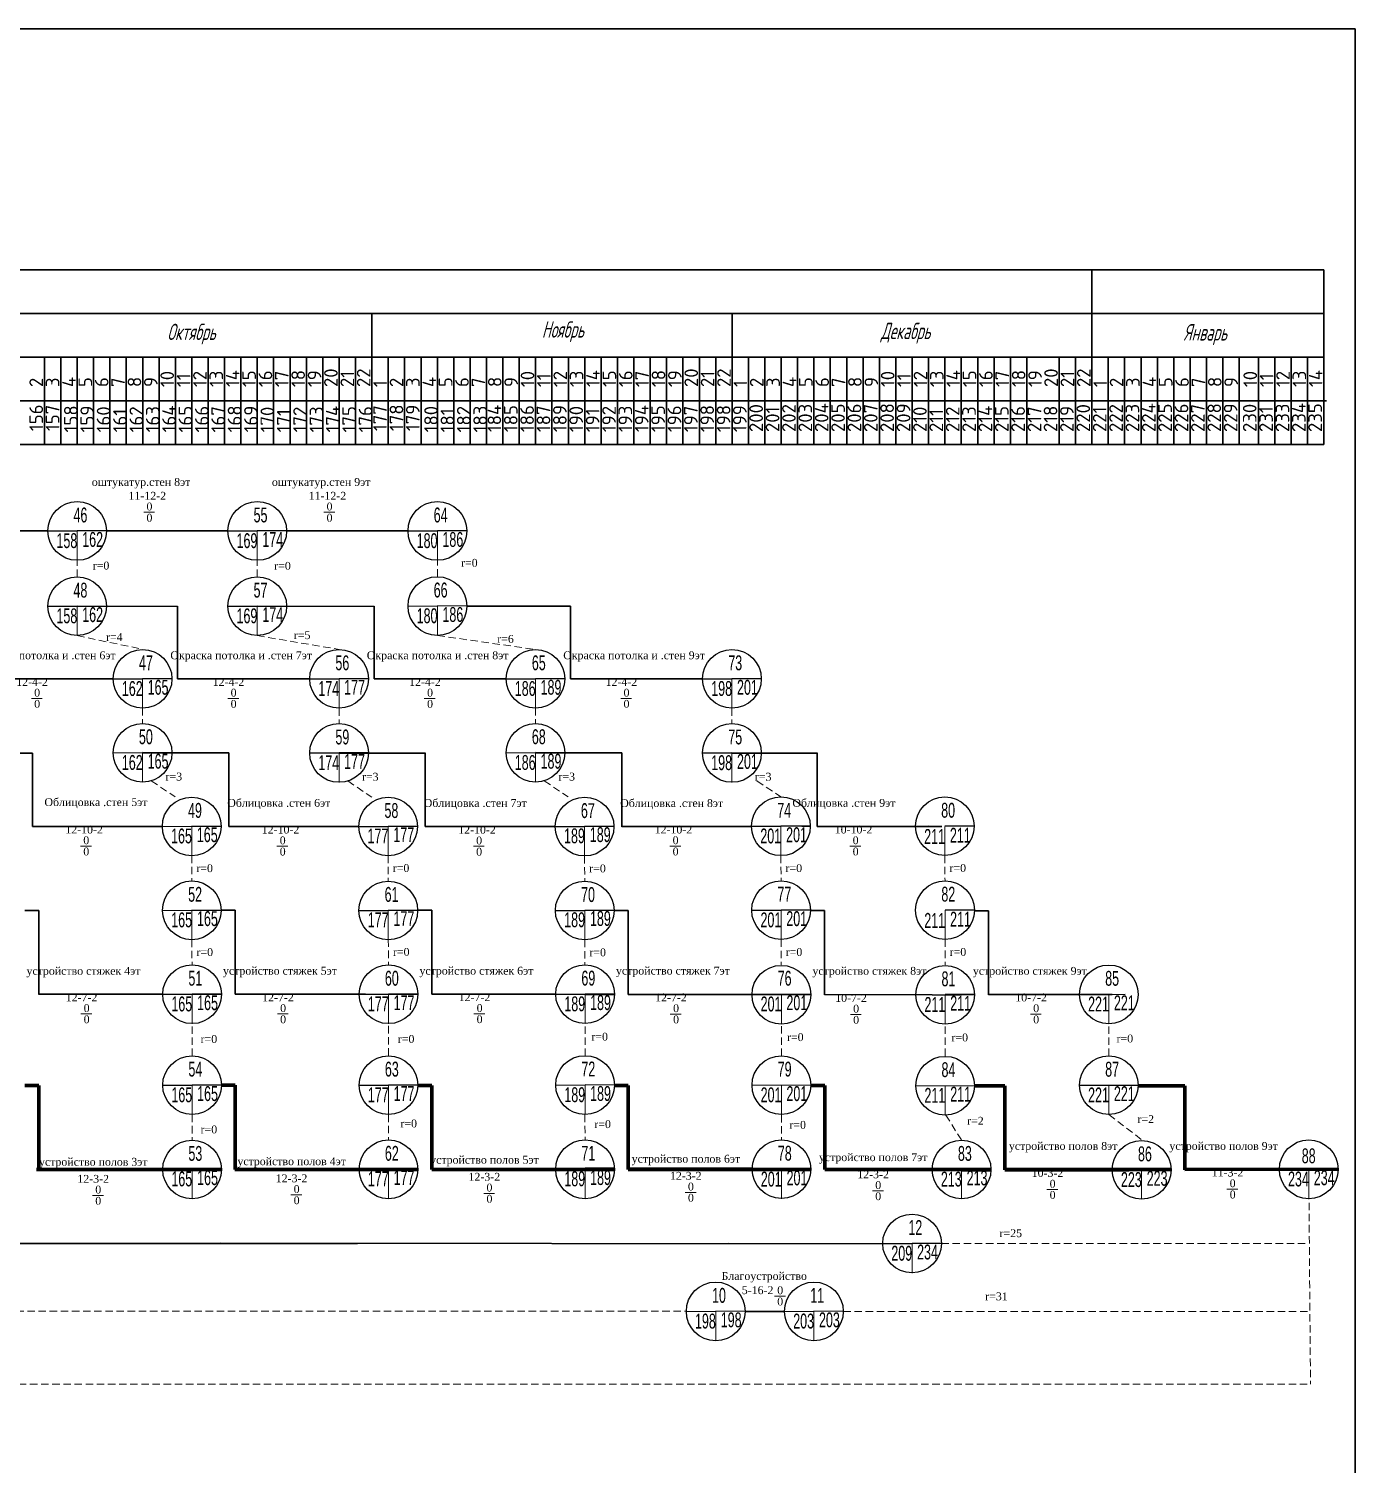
# Model space of a CAD drawing. Header units: millimetres. Extents: x 545956 to 559840, y 1708517 to 1711661.
# Drawn here: x 547135 to 547702, y 1709159 to 1709773 of the extents above; entities that cross this region are included whole.
import ezdxf

# ---------------------------------------------------------------- set-up
doc = ezdxf.new("R2010")
doc.units = ezdxf.units.MM
doc.header["$LTSCALE"] = 5
doc.linetypes.add('HIDDEN2', pattern=[4.7625, 3.175, -1.5875])
doc.layers.get('0').update_dxf_attribs({"lineweight": 30})
for name, color, linetype, lineweight in [('02 Тонкая линия', 3, 'Continuous', 25), ('ramochka', 18, 'Continuous', 50), ('text', 161, 'Continuous', 20), ('Тонкая', 250, 'Continuous', 5)]:
    doc.layers.add(name, color=color, linetype=linetype, lineweight=lineweight)
doc.styles.add('5-0.6', font='arial.ttf', dxfattribs={"height": 5})
doc.styles.add('GOST 2.304', font='CS_Gost2304.shx', dxfattribs={"width": 0.75, "oblique": 10})
doc.styles.get("Standard").update_dxf_attribs({"font": 'isocpeur.ttf'})
doc.styles.add('Римский -1.', font='times.ttf')

msp = doc.modelspace()

# ---------------------------------------------------------------- linework, layer by layer
at = {"ltscale": 0.1}
for p, q in [((545986.76, 1709772.91), (547702.07, 1709772.91)), ((547702.07, 1709772.91), (547702.07, 1708545.28))]:
    msp.add_line(p, q, dxfattribs=at)
at = {"color": 7, "linetype": 'ByBlock', "ltscale": 0.4}
msp.add_line((547281.63, 1709632.37), (547281.63, 1709651.03), dxfattribs=at)
at = {"color": 0, "lineweight": -2}
for p, q in [((547143.08, 1709558.06), (547155.63, 1709558.11)), ((547168.18, 1709558.06), (547155.63, 1709558.11)), ((547220.08, 1709558.06), (547232.63, 1709558.11)), ((547245.18, 1709558.06), (547232.63, 1709558.11)), ((547297.08, 1709558.06), (547309.63, 1709558.11)), ((547322.18, 1709558.06), (547309.63, 1709558.11)), ((547143.07, 1709525.89), (547155.63, 1709525.94)), ((547220.07, 1709525.89), (547232.63, 1709525.94)), ((547297.08, 1709525.94), (547309.63, 1709525.99)), ((547322.18, 1709525.94), (547309.63, 1709525.99)), ((547171.05, 1709494.82), (547183.61, 1709494.86)), ((547196.15, 1709494.82), (547183.61, 1709494.86)), ((547255.05, 1709494.82), (547267.6, 1709494.86)), ((547280.15, 1709494.82), (547267.6, 1709494.86)), ((547339.04, 1709494.82), (547351.59, 1709494.86)), ((547364.14, 1709494.82), (547351.59, 1709494.86)), ((547423.03, 1709494.82), (547435.58, 1709494.86)), ((547448.13, 1709494.82), (547435.58, 1709494.86)), ((547171.05, 1709463.18), (547183.61, 1709463.23)), ((547196.15, 1709463.18), (547183.61, 1709463.23)), ((547255.05, 1709463.09), (547267.6, 1709463.13)), ((547280.15, 1709463.09), (547267.6, 1709463.13)), ((547339.04, 1709463.18), (547351.59, 1709463.23)), ((547364.14, 1709463.18), (547351.59, 1709463.23)), ((547423.03, 1709463.09), (547435.58, 1709463.13)), ((547460.68, 1709463.04), (547435.58, 1709463.13)), ((547192.04, 1709431.68), (547204.59, 1709431.73)), ((547217.14, 1709431.68), (547204.59, 1709431.73)), ((547276.03, 1709431.63), (547288.58, 1709431.68)), ((547301.13, 1709431.63), (547288.58, 1709431.68)), ((547360.02, 1709431.58), (547372.58, 1709431.63)), ((547385.12, 1709431.58), (547372.58, 1709431.63)), ((547443.96, 1709431.72), (547456.51, 1709431.77)), ((547469.06, 1709431.72), (547456.51, 1709431.77)), ((547539.15, 1709431.75), (547526.61, 1709431.8)), ((547192.11, 1709395.78), (547204.66, 1709395.83)), ((547217.21, 1709395.78), (547204.66, 1709395.83)), ((547276.1, 1709395.73), (547288.65, 1709395.78)), ((547301.2, 1709395.73), (547288.65, 1709395.78)), ((547360.09, 1709395.69), (547372.64, 1709395.73)), ((547385.19, 1709395.69), (547372.64, 1709395.73)), ((547444.03, 1709395.83), (547456.58, 1709395.87)), ((547469.13, 1709395.83), (547456.58, 1709395.87)), ((547539.22, 1709395.85), (547526.68, 1709395.9)), ((547192.21, 1709359.88), (547204.76, 1709359.93)), ((547217.31, 1709359.88), (547204.76, 1709359.93)), ((547276.21, 1709359.88), (547288.77, 1709359.93)), ((547301.31, 1709359.88), (547288.77, 1709359.93)), ((547360.22, 1709359.93), (547372.78, 1709359.98)), ((547385.32, 1709359.93), (547372.78, 1709359.98)), ((547451.17, 1709359.88), (547463.72, 1709359.93)), ((547521.2, 1709359.65), (547533.76, 1709359.69)), ((547591.18, 1709359.84), (547603.73, 1709359.88)), ((547192.21, 1709321.01), (547204.76, 1709321.06)), ((547217.31, 1709321.01), (547204.76, 1709321.06)), ((547276.21, 1709321.01), (547288.77, 1709321.06)), ((547301.31, 1709321.01), (547288.77, 1709321.06)), ((547360.22, 1709321.06), (547372.78, 1709321.1)), ((547385.32, 1709321.06), (547372.78, 1709321.1)), ((547444.15, 1709320.98), (547469.26, 1709321.07)), ((547514.19, 1709320.74), (547539.29, 1709320.84)), ((547584.17, 1709320.93), (547609.27, 1709321.03)), ((547192.2, 1709284.95), (547204.76, 1709284.99)), ((547217.3, 1709284.95), (547204.76, 1709284.99)), ((547276.21, 1709284.99), (547288.76, 1709285.04)), ((547301.31, 1709284.99), (547288.76, 1709285.04)), ((547360.21, 1709284.99), (547372.77, 1709285.04)), ((547385.31, 1709284.99), (547372.77, 1709285.04)), ((547444.22, 1709285.04), (547456.78, 1709285.09)), ((547469.32, 1709285.04), (547456.78, 1709285.09)), ((547528.22, 1709284.95), (547540.78, 1709284.99)), ((547605.2, 1709284.76), (547617.76, 1709284.8)), ((547647.18, 1709284.95), (547659.73, 1709284.99)), ((547500.03, 1709253.24), (547512.58, 1709253.29)), ((547525.13, 1709253.24), (547512.58, 1709253.29)), ((547416.08, 1709224.23), (547428.64, 1709224.27)), ((547441.18, 1709224.23), (547428.64, 1709224.27)), ((547458.08, 1709224.23), (547470.64, 1709224.27)), ((547483.18, 1709224.23), (547470.64, 1709224.27))]:
    msp.add_line(p, q, dxfattribs=at)
at = {"color": 0, "lineweight": 30}
for p, q in [((547198.57, 1709525.78), (547155.63, 1709525.94)), ((547282.56, 1709525.75), (547232.63, 1709525.94)), ((547495.87, 1709431.64), (547519.55, 1709431.73))]:
    msp.add_line(p, q, dxfattribs=at)
at = {"color": 0, "lineweight": -2}
for centre in [(547155.63, 1709558.06), (547155.63, 1709558.06), (547155.63, 1709558.06), (547232.63, 1709558.06), (547232.63, 1709558.06), (547232.63, 1709558.06), (547309.63, 1709558.06), (547309.63, 1709558.06), (547309.63, 1709558.06), (547155.62, 1709525.89), (547155.62, 1709525.89), (547155.62, 1709525.89), (547232.62, 1709525.89), (547232.62, 1709525.89), (547232.62, 1709525.89), (547309.63, 1709525.94), (547309.63, 1709525.94), (547309.63, 1709525.94), (547183.6, 1709494.82), (547183.6, 1709494.82), (547183.6, 1709494.82), (547267.6, 1709494.82), (547267.6, 1709494.82), (547267.6, 1709494.82), (547351.59, 1709494.82), (547351.59, 1709494.82), (547351.59, 1709494.82), (547435.58, 1709494.82), (547435.58, 1709494.82), (547435.58, 1709494.82), (547183.6, 1709463.18), (547183.6, 1709463.18), (547183.6, 1709463.18), (547267.6, 1709463.09), (547267.6, 1709463.09), (547267.6, 1709463.09), (547351.59, 1709463.18), (547351.59, 1709463.18), (547351.59, 1709463.18), (547435.58, 1709463.09), (547435.58, 1709463.09), (547435.58, 1709463.09), (547204.59, 1709431.68), (547204.59, 1709431.68), (547204.59, 1709431.68), (547288.58, 1709431.63), (547288.58, 1709431.63), (547288.58, 1709431.63), (547372.57, 1709431.58), (547372.57, 1709431.58), (547372.57, 1709431.58), (547456.51, 1709431.72), (547456.51, 1709431.72), (547456.51, 1709431.72), (547526.6, 1709431.75), (547526.6, 1709431.75), (547526.6, 1709431.75), (547204.66, 1709395.78), (547204.66, 1709395.78), (547204.66, 1709395.78), (547288.65, 1709395.73), (547288.65, 1709395.73), (547288.65, 1709395.73), (547372.64, 1709395.69), (547372.64, 1709395.69), (547372.64, 1709395.69), (547456.58, 1709395.83), (547456.58, 1709395.83), (547456.58, 1709395.83), (547526.67, 1709395.85), (547526.67, 1709395.85), (547526.67, 1709395.85), (547204.76, 1709359.88), (547204.76, 1709359.88), (547204.76, 1709359.88), (547288.76, 1709359.88), (547288.76, 1709359.88), (547288.76, 1709359.88), (547372.77, 1709359.93), (547372.77, 1709359.93), (547372.77, 1709359.93), (547456.7, 1709359.69), (547526.74, 1709359.65), (547526.74, 1709359.65), (547526.74, 1709359.65), (547596.72, 1709359.84), (547596.72, 1709359.84), (547596.72, 1709359.84), (547204.76, 1709321.01), (547204.76, 1709321.01), (547204.76, 1709321.01), (547288.76, 1709321.01), (547288.76, 1709321.01), (547288.76, 1709321.01), (547372.77, 1709321.06), (547372.77, 1709321.06), (547372.77, 1709321.06), (547456.7, 1709321.01), (547456.7, 1709321.01), (547456.7, 1709321.01), (547526.74, 1709320.77), (547526.74, 1709320.77), (547526.74, 1709320.77), (547596.72, 1709320.96), (547596.72, 1709320.96), (547596.72, 1709320.96), (547204.75, 1709284.95), (547204.75, 1709284.95), (547204.75, 1709284.95), (547288.76, 1709284.99), (547288.76, 1709284.99), (547288.76, 1709284.99), (547372.76, 1709284.99), (547372.76, 1709284.99), (547372.76, 1709284.99), (547456.77, 1709285.04), (547456.77, 1709285.04), (547456.77, 1709285.04), (547533.76, 1709284.95), (547533.76, 1709284.95), (547533.76, 1709284.95), (547610.74, 1709284.76), (547610.74, 1709284.76), (547610.74, 1709284.76), (547682.18, 1709284.99), (547682.18, 1709284.99), (547682.18, 1709284.99), (547512.58, 1709253.24), (547512.58, 1709253.24), (547512.58, 1709253.24), (547428.63, 1709224.23), (547428.63, 1709224.23), (547428.63, 1709224.23), (547470.63, 1709224.23), (547470.63, 1709224.23), (547470.63, 1709224.23)]:
    msp.add_circle(centre, 12.55, dxfattribs=at)
at = {"layer": 'ramochka', "color": 7, "lineweight": 30}
for p, q in [((546024.34, 1709669.7), (547688.63, 1709669.7)), ((547589.47, 1709595.03), (547589.47, 1709669.7)), ((547688.63, 1709595.03), (547688.63, 1709669.7)), ((546024.34, 1709651.03), (547688.63, 1709651.03)), ((547281.63, 1709595.03), (547281.63, 1709651.03)), ((547435.63, 1709595.03), (547435.63, 1709651.03)), ((546024.34, 1709632.37), (547688.63, 1709632.37)), ((547141.63, 1709595.03), (547141.63, 1709632.37)), ((547148.63, 1709595.03), (547148.63, 1709632.37)), ((547155.63, 1709595.03), (547155.63, 1709632.37)), ((547162.63, 1709595.03), (547162.63, 1709632.37)), ((547169.63, 1709595.03), (547169.63, 1709632.37)), ((547176.63, 1709595.03), (547176.63, 1709632.37)), ((547183.63, 1709595.03), (547183.63, 1709632.37)), ((547190.63, 1709595.03), (547190.63, 1709632.37)), ((547197.63, 1709595.03), (547197.63, 1709632.37)), ((547204.63, 1709595.03), (547204.63, 1709632.37)), ((547204.63, 1709595.03), (547204.63, 1709632.37)), ((547211.63, 1709595.03), (547211.63, 1709632.37)), ((547218.63, 1709595.03), (547218.63, 1709632.37)), ((547225.63, 1709595.03), (547225.63, 1709632.37)), ((547232.63, 1709595.03), (547232.63, 1709632.37)), ((547239.63, 1709595.03), (547239.63, 1709632.37)), ((547246.63, 1709595.03), (547246.63, 1709632.37)), ((547253.63, 1709595.03), (547253.63, 1709632.37)), ((547260.63, 1709595.03), (547260.63, 1709632.37)), ((547267.63, 1709595.03), (547267.63, 1709632.37)), ((547274.63, 1709595.03), (547274.63, 1709632.37)), ((547288.63, 1709595.03), (547288.63, 1709632.37)), ((547295.63, 1709595.03), (547295.63, 1709632.37)), ((547302.63, 1709595.03), (547302.63, 1709632.37)), ((547309.63, 1709595.03), (547309.63, 1709632.37)), ((547316.63, 1709595.03), (547316.63, 1709632.37)), ((547323.63, 1709595.03), (547323.63, 1709632.37)), ((547330.63, 1709595.03), (547330.63, 1709632.37)), ((547337.63, 1709595.03), (547337.63, 1709632.37)), ((547344.63, 1709595.03), (547344.63, 1709632.37)), ((547351.63, 1709595.03), (547351.63, 1709632.37)), ((547358.63, 1709595.03), (547358.63, 1709632.37)), ((547365.63, 1709595.03), (547365.63, 1709632.37)), ((547372.63, 1709595.03), (547372.63, 1709632.37)), ((547379.63, 1709595.03), (547379.63, 1709632.37)), ((547386.63, 1709595.03), (547386.63, 1709632.37)), ((547393.63, 1709595.03), (547393.63, 1709632.37)), ((547400.63, 1709595.03), (547400.63, 1709632.37)), ((547407.63, 1709595.03), (547407.63, 1709632.37)), ((547414.63, 1709595.03), (547414.63, 1709632.37)), ((547421.63, 1709595.03), (547421.63, 1709632.37)), ((547428.63, 1709595.03), (547428.63, 1709632.37)), ((547435.63, 1709595.03), (547435.63, 1709632.37)), ((547442.63, 1709595.03), (547442.63, 1709632.37)), ((547449.63, 1709595.03), (547449.63, 1709632.37)), ((547456.63, 1709595.03), (547456.63, 1709632.37)), ((547463.63, 1709595.03), (547463.63, 1709632.37)), ((547470.63, 1709595.03), (547470.63, 1709632.37)), ((547477.63, 1709595.03), (547477.63, 1709632.37)), ((547484.63, 1709595.03), (547484.63, 1709632.37)), ((547491.63, 1709595.03), (547491.63, 1709632.37)), ((547491.63, 1709595.03), (547491.63, 1709632.37)), ((547498.63, 1709595.03), (547498.63, 1709632.37)), ((547505.63, 1709595.03), (547505.63, 1709632.37)), ((547505.63, 1709595.03), (547505.63, 1709632.37)), ((547512.63, 1709595.03), (547512.63, 1709632.37)), ((547512.63, 1709595.03), (547512.63, 1709632.37)), ((547519.63, 1709595.03), (547519.63, 1709632.37)), ((547519.63, 1709595.03), (547519.63, 1709632.37)), ((547526.63, 1709595.03), (547526.63, 1709632.37)), ((547526.63, 1709595.03), (547526.63, 1709632.37)), ((547533.63, 1709595.03), (547533.63, 1709632.37)), ((547533.63, 1709595.03), (547533.63, 1709632.37)), ((547540.63, 1709595.03), (547540.63, 1709632.37)), ((547540.63, 1709595.03), (547540.63, 1709632.37)), ((547547.63, 1709595.03), (547547.63, 1709632.37)), ((547547.63, 1709595.03), (547547.63, 1709632.37)), ((547554.63, 1709595.03), (547554.63, 1709632.37)), ((547554.63, 1709595.03), (547554.63, 1709632.37)), ((547561.63, 1709595.03), (547561.63, 1709632.37)), ((547561.63, 1709595.03), (547561.63, 1709632.37)), ((547575.47, 1709595.03), (547575.47, 1709632.37)), ((547575.47, 1709595.03), (547575.47, 1709632.37)), ((547582.47, 1709595.03), (547582.47, 1709632.37)), ((547582.47, 1709595.03), (547582.47, 1709632.37)), ((547589.47, 1709595.03), (547589.47, 1709632.37)), ((547589.47, 1709595.03), (547589.47, 1709632.37)), ((547596.47, 1709595.03), (547596.47, 1709632.37)), ((547596.47, 1709595.03), (547596.47, 1709632.37)), ((547603.47, 1709595.03), (547603.47, 1709632.37)), ((547603.47, 1709595.03), (547603.47, 1709632.37)), ((547610.47, 1709595.03), (547610.47, 1709632.37)), ((547610.47, 1709595.03), (547610.47, 1709632.37)), ((547617.47, 1709595.03), (547617.47, 1709632.37)), ((547617.47, 1709595.03), (547617.47, 1709632.37)), ((547624.47, 1709595.03), (547624.47, 1709632.37)), ((547624.47, 1709595.03), (547624.47, 1709632.37)), ((547631.47, 1709595.03), (547631.47, 1709632.37)), ((547631.47, 1709595.03), (547631.47, 1709632.37)), ((547638.47, 1709595.03), (547638.47, 1709632.37)), ((547638.47, 1709595.03), (547638.47, 1709632.37)), ((547645.47, 1709595.03), (547645.47, 1709632.37)), ((547645.47, 1709595.03), (547645.47, 1709632.37)), ((547652.47, 1709595.03), (547652.47, 1709632.37)), ((547660.63, 1709595.03), (547660.63, 1709632.37)), ((547660.63, 1709595.03), (547660.63, 1709632.37)), ((547667.63, 1709595.03), (547667.63, 1709632.37)), ((547667.63, 1709595.03), (547667.63, 1709632.37)), ((547674.63, 1709595.03), (547674.63, 1709632.37)), ((547674.63, 1709595.03), (547674.63, 1709632.37)), ((547681.63, 1709595.03), (547681.63, 1709632.37)), ((547681.63, 1709595.03), (547681.63, 1709632.37)), ((546024.34, 1709613.7), (547653.63, 1709613.7)), ((546060.49, 1709613.7), (547689.78, 1709613.7)), ((546024.34, 1709595.03), (547688.63, 1709595.03))]:
    msp.add_line(p, q, dxfattribs=at)
at = {"layer": 'Тонкая', "ltscale": 0.2}
for p, q in [((547184.06, 1709566.04), (547188.72, 1709566.04)), ((547261.06, 1709566.04), (547265.72, 1709566.04)), ((547136.05, 1709486.41), (547140.71, 1709486.41)), ((547220.04, 1709486.41), (547224.7, 1709486.41)), ((547304.04, 1709486.41), (547308.7, 1709486.41)), ((547388.03, 1709486.41), (547392.69, 1709486.41)), ((547157.04, 1709423.27), (547161.7, 1709423.27)), ((547241.03, 1709423.22), (547245.69, 1709423.22)), ((547325.02, 1709423.17), (547329.68, 1709423.17)), ((547409.01, 1709423.27), (547413.67, 1709423.27)), ((547485.99, 1709423.27), (547490.66, 1709423.27)), ((547157.21, 1709351.47), (547161.87, 1709351.47)), ((547241.21, 1709351.47), (547245.87, 1709351.47)), ((547325.22, 1709351.52), (547329.88, 1709351.52)), ((547409.22, 1709351.43), (547413.88, 1709351.43)), ((547563.18, 1709351.43), (547567.84, 1709351.43)), ((547486.2, 1709351.24), (547490.86, 1709351.24)), ((547162.17, 1709273.84), (547166.84, 1709273.84)), ((547247, 1709274.06), (547251.66, 1709274.06)), ((547329.43, 1709274.71), (547334.09, 1709274.71)), ((547415.55, 1709275.14), (547420.21, 1709275.14)), ((547495.64, 1709275.79), (547500.3, 1709275.79)), ((547570.2, 1709276.35), (547574.86, 1709276.35)), ((547647.18, 1709276.54), (547651.84, 1709276.54)), ((547453.74, 1709230.76), (547458.4, 1709230.76))]:
    msp.add_line(p, q, dxfattribs=at)
at = {"layer": 'Тонкая', "linetype": 'ByBlock', "lineweight": 30, "ltscale": 0.2}
for p, q in [((547091.18, 1709558.06), (547143.08, 1709558.06)), ((547168.18, 1709558.06), (547220.08, 1709558.06)), ((547245.18, 1709558.06), (547297.08, 1709558.06)), ((547198.57, 1709494.82), (547198.57, 1709525.94)), ((547282.56, 1709494.82), (547282.56, 1709525.94)), ((547322.1, 1709525.94), (547366.55, 1709525.94)), ((547366.55, 1709494.82), (547366.55, 1709525.94)), ((547171.05, 1709494.82), (547114.58, 1709494.82)), ((547255.05, 1709494.82), (547198.57, 1709494.82)), ((547339.04, 1709494.82), (547282.56, 1709494.82)), ((547423.03, 1709494.82), (547366.55, 1709494.82)), ((547136.5, 1709463.04), (547099.61, 1709463.04)), ((547136.5, 1709431.58), (547136.5, 1709463.08)), ((547220.49, 1709463.13), (547183.6, 1709463.13)), ((547220.49, 1709431.58), (547220.49, 1709463.13)), ((547304.48, 1709463.04), (547267.59, 1709463.04)), ((547304.48, 1709431.58), (547304.48, 1709463.09)), ((547388.48, 1709463.13), (547351.58, 1709463.13)), ((547388.48, 1709431.53), (547388.48, 1709463.13)), ((547471.96, 1709463.04), (547435.58, 1709463.04)), ((547471.96, 1709431.63), (547471.96, 1709463.13)), ((547192.04, 1709431.68), (547136.5, 1709431.68)), ((547276.03, 1709431.63), (547220.49, 1709431.63)), ((547360.02, 1709431.58), (547304.48, 1709431.58)), ((547444.01, 1709431.68), (547388.48, 1709431.68)), ((547525.29, 1709431.68), (547471.96, 1709431.68)), ((547133.23, 1709395.78), (547139.23, 1709395.78)), ((547139.23, 1709359.84), (547139.23, 1709395.78)), ((547217.24, 1709395.83), (547223.24, 1709395.83)), ((547223.24, 1709359.88), (547223.24, 1709395.83)), ((547301.24, 1709395.83), (547307.24, 1709395.83)), ((547307.24, 1709359.88), (547307.24, 1709395.83)), ((547385.25, 1709395.78), (547391.25, 1709395.78)), ((547391.25, 1709359.84), (547391.25, 1709395.78)), ((547469.19, 1709395.64), (547475.19, 1709395.64)), ((547475.19, 1709359.69), (547475.19, 1709395.64)), ((547539.22, 1709395.59), (547545.22, 1709395.59)), ((547545.22, 1709359.64), (547545.22, 1709395.59)), ((547192.21, 1709359.88), (547139.23, 1709359.88)), ((547217.31, 1709359.88), (547204.76, 1709359.88)), ((547278.88, 1709359.88), (547223.24, 1709359.88)), ((547301.31, 1709359.93), (547288.77, 1709359.93)), ((547360.22, 1709359.93), (547307.24, 1709359.93)), ((547385.32, 1709359.84), (547372.77, 1709359.84)), ((547444.22, 1709359.84), (547391.25, 1709359.84)), ((547469.26, 1709359.77), (547444.16, 1709359.84)), ((547521.2, 1709359.65), (547475.19, 1709359.76)), ((547539.29, 1709359.84), (547526.73, 1709359.84)), ((547598.18, 1709359.84), (547545.22, 1709359.84)), ((546777.63, 1709253.29), (547275.52, 1709253.29)), ((547216.96, 1709253.38), (547500.03, 1709253.19)), ((547433.9, 1709253.29), (547500.03, 1709253.16)), ((547441.18, 1709224.23), (547458.08, 1709224.23))]:
    msp.add_line(p, q, dxfattribs=at)
at = {"layer": 'Тонкая', "linetype": 'ByBlock', "ltscale": 0.2}
for p, q in [((547155.62, 1709558.01), (547155.62, 1709545.46)), ((547232.62, 1709558.01), (547232.62, 1709545.46)), ((547309.62, 1709558.01), (547309.62, 1709545.46)), ((547155.62, 1709525.85), (547155.62, 1709513.3)), ((547232.62, 1709525.85), (547232.62, 1709513.3)), ((547309.62, 1709525.89), (547309.62, 1709513.34)), ((547196.15, 1709494.82), (547183.59, 1709494.82)), ((547183.6, 1709494.77), (547183.6, 1709482.22)), ((547280.15, 1709494.82), (547267.58, 1709494.82)), ((547267.59, 1709494.77), (547267.59, 1709482.22)), ((547364.14, 1709494.82), (547351.58, 1709494.82)), ((547351.58, 1709494.77), (547351.58, 1709482.22)), ((547435.58, 1709494.77), (547435.58, 1709482.22)), ((547183.6, 1709463.13), (547183.6, 1709450.58)), ((547267.59, 1709463.04), (547267.59, 1709450.49)), ((547351.58, 1709463.13), (547351.58, 1709450.58)), ((547435.58, 1709463.04), (547435.58, 1709450.49)), ((547204.58, 1709431.63), (547204.58, 1709419.08)), ((547217.14, 1709431.63), (547204.58, 1709431.63)), ((547301.13, 1709431.58), (547288.57, 1709431.58)), ((547288.58, 1709431.58), (547288.58, 1709419.03)), ((547385.12, 1709431.68), (547372.56, 1709431.68)), ((547372.57, 1709431.54), (547372.57, 1709418.99)), ((547469.06, 1709431.72), (547456.49, 1709431.72)), ((547456.5, 1709431.68), (547456.5, 1709419.12)), ((547469.06, 1709431.68), (547465.47, 1709431.68)), ((547526.6, 1709431.7), (547526.6, 1709419.15)), ((547217.21, 1709395.73), (547204.64, 1709395.73)), ((547204.65, 1709395.73), (547204.65, 1709383.18)), ((547288.64, 1709395.69), (547288.64, 1709383.14)), ((547301.2, 1709395.69), (547288.64, 1709395.69)), ((547385.19, 1709395.78), (547372.63, 1709395.78)), ((547372.64, 1709395.64), (547372.64, 1709383.09)), ((547469.13, 1709395.83), (547456.56, 1709395.83)), ((547456.57, 1709395.78), (547456.57, 1709383.23)), ((547526.67, 1709395.8), (547526.67, 1709383.25)), ((547204.76, 1709359.84), (547204.76, 1709347.29)), ((547288.76, 1709359.84), (547288.76, 1709347.29)), ((547372.77, 1709359.88), (547372.77, 1709347.33)), ((547456.7, 1709359.83), (547456.7, 1709347.28)), ((547526.73, 1709359.6), (547526.73, 1709347.05)), ((547596.71, 1709359.79), (547596.71, 1709347.24)), ((547204.76, 1709320.96), (547204.76, 1709308.41)), ((547288.76, 1709320.96), (547288.76, 1709308.41)), ((547372.77, 1709321.01), (547372.77, 1709308.46)), ((547456.7, 1709320.96), (547456.7, 1709308.41)), ((547526.73, 1709320.72), (547526.73, 1709308.17)), ((547596.71, 1709320.91), (547596.71, 1709308.36)), ((547204.75, 1709284.9), (547204.75, 1709272.35)), ((547288.76, 1709284.95), (547288.76, 1709272.4)), ((547372.76, 1709284.95), (547372.76, 1709272.4)), ((547456.77, 1709284.99), (547456.77, 1709272.44)), ((547533.76, 1709284.9), (547533.76, 1709272.35)), ((547610.73, 1709284.71), (547610.73, 1709272.16)), ((547682.18, 1709284.95), (547682.18, 1709272.4)), ((547512.57, 1709253.19), (547512.57, 1709240.64)), ((547428.63, 1709224.18), (547428.63, 1709211.63)), ((547470.63, 1709224.18), (547470.63, 1709211.63))]:
    msp.add_line(p, q, dxfattribs=at)
at = {"layer": 'Тонкая', "linetype": 'HIDDEN2', "ltscale": 0.2}
for p, q in [((547155.62, 1709538.44), (547155.62, 1709545.41)), ((547232.62, 1709538.44), (547232.62, 1709545.41)), ((547309.63, 1709538.49), (547309.62, 1709545.46)), ((547155.62, 1709513.3), (547183.6, 1709507.46)), ((547232.62, 1709513.3), (547267.64, 1709507.37)), ((547309.62, 1709513.34), (547351.59, 1709507.37)), ((547183.6, 1709482.31), (547183.6, 1709475.73)), ((547267.59, 1709482.22), (547267.6, 1709475.64)), ((547351.58, 1709482.31), (547351.59, 1709475.73)), ((547435.58, 1709482.22), (547435.58, 1709475.64)), ((547187.3, 1709451.19), (547197.59, 1709444.28)), ((547271.34, 1709451.11), (547281.58, 1709444.23)), ((547355.29, 1709451.19), (547365.58, 1709444.28)), ((547446.27, 1709451.15), (547456.51, 1709444.27)), ((547204.59, 1709419.13), (547204.66, 1709408.33)), ((547288.58, 1709419.2), (547288.65, 1709408.4)), ((547372.57, 1709419.03), (547372.64, 1709408.24)), ((547456.51, 1709419.17), (547456.58, 1709408.38)), ((547526.6, 1709419.2), (547526.67, 1709408.4)), ((547204.66, 1709383.23), (547204.73, 1709372.43)), ((547288.65, 1709383.3), (547288.72, 1709372.51)), ((547372.64, 1709383.14), (547372.71, 1709372.34)), ((547456.58, 1709383.28), (547456.65, 1709372.48)), ((547526.67, 1709383.3), (547526.74, 1709372.51)), ((547204.76, 1709333.46), (547204.76, 1709347.24)), ((547288.77, 1709333.61), (547288.77, 1709347.38)), ((547372.77, 1709333.46), (547372.77, 1709347.24)), ((547456.7, 1709333.51), (547456.7, 1709347.28)), ((547526.74, 1709333.46), (547526.74, 1709347.24)), ((547596.72, 1709333.46), (547596.72, 1709347.24)), ((547372.71, 1709308.41), (547372.78, 1709297.61)), ((547596.71, 1709308.41), (547610.8, 1709297.61)), ((547204.73, 1709308.29), (547204.8, 1709297.5)), ((547288.72, 1709308.34), (547288.79, 1709297.54)), ((547456.7, 1709308.24), (547456.77, 1709297.45)), ((547526.96, 1709308.22), (547533.76, 1709297.54)), ((547682.18, 1709284.99), (547682.93, 1709193.09)), ((547525.13, 1709253.24), (547682.37, 1709253.24)), ((546672.38, 1709224.27), (547416.08, 1709224.27)), ((547483.18, 1709224.23), (547682.58, 1709224.23)), ((546111.51, 1709193.09), (547682.8, 1709193.09))]:
    msp.add_line(p, q, dxfattribs=at)
at = {"layer": 'Тонкая', "linetype": 'ByBlock', "lineweight": 70, "ltscale": 0.2}
for p, q in [((547133.22, 1709320.84), (547139.22, 1709320.84)), ((547139.22, 1709284.89), (547139.22, 1709320.84)), ((547217.23, 1709320.94), (547223.23, 1709320.94)), ((547223.23, 1709284.99), (547223.23, 1709320.94)), ((547301.24, 1709320.86), (547307.24, 1709320.86)), ((547307.24, 1709284.92), (547307.24, 1709320.86)), ((547385.24, 1709320.87), (547391.24, 1709320.87)), ((547391.24, 1709284.92), (547391.24, 1709320.87)), ((547469.25, 1709320.88), (547475.25, 1709320.88)), ((547475.25, 1709284.93), (547475.25, 1709320.88)), ((547539.29, 1709320.7), (547552.24, 1709320.7)), ((547552.24, 1709284.76), (547552.24, 1709320.7)), ((547609.27, 1709320.7), (547629.22, 1709320.7)), ((547629.22, 1709284.76), (547629.22, 1709320.7)), ((547192.2, 1709284.95), (547138.24, 1709284.95)), ((547217.3, 1709284.95), (547138.24, 1709284.95)), ((547138.24, 1709284.9), (547217.3, 1709284.91)), ((547217.3, 1709284.99), (547204.76, 1709284.99)), ((547276.21, 1709284.99), (547223.07, 1709284.99)), ((547301.31, 1709284.95), (547223.07, 1709284.95)), ((547223.07, 1709284.91), (547301.31, 1709284.92)), ((547301.31, 1709284.99), (547288.76, 1709284.99)), ((547360.21, 1709284.99), (547307.24, 1709284.99)), ((547385.31, 1709284.95), (547307.24, 1709284.95)), ((547307.24, 1709284.92), (547385.31, 1709284.92)), ((547385.31, 1709285.04), (547372.77, 1709285.04)), ((547444.22, 1709285.04), (547391.24, 1709285.04)), ((547469.32, 1709284.95), (547391.24, 1709284.95)), ((547391.24, 1709284.92), (547469.32, 1709284.93)), ((547469.32, 1709284.95), (547456.77, 1709284.95)), ((547528.22, 1709284.95), (547475.25, 1709284.95)), ((547546.31, 1709284.95), (547475.25, 1709284.95)), ((547475.25, 1709284.93), (547546.31, 1709284.94)), ((547546.31, 1709284.76), (547533.75, 1709284.76)), ((547610.73, 1709284.95), (547552.24, 1709284.95)), ((547552.24, 1709284.94), (547610.73, 1709284.95)), ((547605.2, 1709284.76), (547552.24, 1709284.76)), ((547623.29, 1709284.95), (547610.73, 1709284.95)), ((547694.73, 1709285), (547629.22, 1709284.96))]:
    msp.add_line(p, q, dxfattribs=at)

# ---------------------------------------------------------------- texts
at = {"color": 0, "lineweight": -2, "style": '5-0.6', "width": 0.6}
for s, p in [('46', (547154.06, 1709561.72)), ('55', (547231.06, 1709561.72)), ('64', (547308.06, 1709561.72)), ('158', (547146.77, 1709550.73)), ('162', (547157.79, 1709551.25)), ('169', (547223.77, 1709550.73)), ('174', (547234.79, 1709551.25)), ('180', (547300.77, 1709550.73)), ('186', (547311.79, 1709551.25)), ('48', (547154.05, 1709529.56)), ('57', (547231.05, 1709529.56)), ('66', (547308.06, 1709529.61)), ('158', (547146.76, 1709518.57)), ('162', (547157.79, 1709519.09)), ('169', (547223.76, 1709518.57)), ('174', (547234.79, 1709519.09)), ('180', (547300.77, 1709518.61)), ('186', (547311.79, 1709519.14)), ('56', (547266.03, 1709498.48)), ('65', (547350.02, 1709498.48)), ('73', (547434.01, 1709498.48)), ('47', (547182.03, 1709498.48)), ('162', (547174.74, 1709487.49)), ('165', (547185.76, 1709488.01)), ('174', (547258.73, 1709487.49)), ('177', (547269.76, 1709488.01)), ('186', (547342.72, 1709487.49)), ('189', (547353.75, 1709488.01)), ('198', (547426.72, 1709487.49)), ('201', (547437.74, 1709488.01)), ('50', (547182.03, 1709466.85)), ('59', (547266.03, 1709466.75)), ('68', (547350.02, 1709466.85)), ('75', (547434.01, 1709466.75)), ('162', (547174.74, 1709455.85)), ('165', (547185.76, 1709456.38)), ('174', (547258.73, 1709455.76)), ('177', (547269.76, 1709456.28)), ('186', (547342.72, 1709455.85)), ('189', (547353.75, 1709456.38)), ('198', (547426.72, 1709455.76)), ('201', (547437.74, 1709456.28)), ('49', (547203.02, 1709435.34)), ('58', (547287.01, 1709435.29)), ('67', (547371, 1709435.25)), ('74', (547454.94, 1709435.39)), ('80', (547525.03, 1709435.41)), ('165', (547206.79, 1709424.95)), ('177', (547290.8, 1709424.95)), ('189', (547374.81, 1709424.99)), ('201', (547458.74, 1709424.94)), ('165', (547195.77, 1709424.42)), ('177', (547279.77, 1709424.42)), ('189', (547363.78, 1709424.47)), ('201', (547447.71, 1709424.42)), ('211', (547517.75, 1709424.18)), ('211', (547528.77, 1709424.71)), ('52', (547203.09, 1709399.45)), ('61', (547287.08, 1709399.4)), ('70', (547371.07, 1709399.35)), ('77', (547455.01, 1709399.49)), ('82', (547525.1, 1709399.52)), ('165', (547195.84, 1709388.52)), ('165', (547206.86, 1709389.05)), ('177', (547279.84, 1709388.52)), ('177', (547290.87, 1709389.05)), ('189', (547363.85, 1709388.57)), ('189', (547374.87, 1709389.1)), ('201', (547447.78, 1709388.52)), ('201', (547458.81, 1709389.05)), ('211', (547517.82, 1709388.29)), ('211', (547528.84, 1709388.81)), ('51', (547203.19, 1709363.55)), ('60', (547287.19, 1709363.55)), ('69', (547371.2, 1709363.6)), ('76', (547455.13, 1709363.55)), ('85', (547595.15, 1709363.5)), ('81', (547525.17, 1709363.31)), ('165', (547195.9, 1709352.56)), ('165', (547206.92, 1709353.08)), ('177', (547279.9, 1709352.56)), ('177', (547290.92, 1709353.08)), ('189', (547363.91, 1709352.6)), ('189', (547374.93, 1709353.13)), ('201', (547447.84, 1709352.55)), ('201', (547458.87, 1709353.08)), ('211', (547517.88, 1709352.32)), ('211', (547528.9, 1709352.84)), ('221', (547587.85, 1709352.51)), ('221', (547598.88, 1709353.03)), ('54', (547203.19, 1709324.67)), ('63', (547287.19, 1709324.67)), ('72', (547371.2, 1709324.72)), ('79', (547455.13, 1709324.67)), ('84', (547525.17, 1709324.44)), ('87', (547595.15, 1709324.63)), ('165', (547206.92, 1709314.21)), ('189', (547374.93, 1709314.25)), ('201', (547458.87, 1709314.2)), ('165', (547195.9, 1709313.68)), ('177', (547279.9, 1709313.68)), ('177', (547290.92, 1709314.21)), ('189', (547363.91, 1709313.73)), ('201', (547447.84, 1709313.68)), ('211', (547517.88, 1709313.44)), ('211', (547528.9, 1709313.97)), ('221', (547587.85, 1709313.63)), ('221', (547598.88, 1709314.16)), ('53', (547203.18, 1709288.61)), ('62', (547287.19, 1709288.66)), ('71', (547371.19, 1709288.66)), ('78', (547455.2, 1709288.7)), ('83', (547532.19, 1709288.61)), ('86', (547609.17, 1709288.42)), ('88', (547679.19, 1709287.59)), ('165', (547195.9, 1709277.71)), ('165', (547206.92, 1709278.24)), ('177', (547279.9, 1709277.71)), ('177', (547290.92, 1709278.24)), ('189', (547363.91, 1709277.76)), ('189', (547374.93, 1709278.28)), ('201', (547447.91, 1709277.62)), ('201', (547458.93, 1709278.14)), ('213', (547524.9, 1709277.62)), ('213', (547535.92, 1709278.14)), ('223', (547601.88, 1709277.43)), ('223', (547612.9, 1709277.95)), ('234', (547673.32, 1709277.67)), ('234', (547684.35, 1709278.19)), ('12', (547511.01, 1709256.9)), ('209', (547503.72, 1709245.91)), ('234', (547514.74, 1709246.44)), ('10', (547427.06, 1709227.89)), ('11', (547469.06, 1709227.89)), ('198', (547419.77, 1709216.9)), ('198', (547430.79, 1709217.42)), ('203', (547461.77, 1709216.9)), ('203', (547472.79, 1709217.42))]:
    msp.add_text(s, height=6.366, dxfattribs=at).set_placement(p)
at = {"layer": '02 Тонкая линия', "color": 7, "width": 0.0841, "attachment_point": 1, "rotation": 90}
for s, insert, char_height in [('{\\fISOCPEUR|b0|i0|c204|p34;2}', (547135.2, 1709619.61), 5.8333), ('{\\fISOCPEUR|b0|i0|c204|p34;3}', (547142.2, 1709619.61), 5.8333), ('{\\fISOCPEUR|b0|i0|c204|p34;4}', (547149.2, 1709619.61), 5.8333), ('{\\fISOCPEUR|b0|i0|c204|p34;5}', (547156.2, 1709619.61), 5.8333), ('{\\fISOCPEUR|b0|i0|c204|p34;6}', (547163.2, 1709619.61), 5.8333), ('{\\fISOCPEUR|b0|i0|c204|p34;7}', (547170.2, 1709619.61), 5.8333), ('{\\fISOCPEUR|b0|i0|c204|p34;8}', (547177.2, 1709619.61), 5.8333), ('{\\fISOCPEUR|b0|i0|c204|p34;9}', (547184.2, 1709619.61), 5.8333), ('{\\fISOCPEUR|b0|i0|c204|p34;10}', (547191.2, 1709619.61), 5.8333), ('{\\fISOCPEUR|b0|i0|c204|p34;11}', (547198.2, 1709619.61), 5.8333), ('{\\fISOCPEUR|b0|i0|c204|p34;12}', (547205.2, 1709619.61), 5.8333), ('{\\fISOCPEUR|b0|i0|c204|p34;13}', (547212.2, 1709619.61), 5.8333), ('{\\fISOCPEUR|b0|i0|c204|p34;14}', (547219.2, 1709619.61), 5.8333), ('{\\fISOCPEUR|b0|i0|c204|p34;15}', (547226.2, 1709619.61), 5.8333), ('{\\fISOCPEUR|b0|i0|c204|p34;16}', (547233.2, 1709619.61), 5.8333), ('{\\fISOCPEUR|b0|i0|c204|p34;17}', (547240.2, 1709619.61), 5.8333), ('{\\fISOCPEUR|b0|i0|c204|p34;18}', (547247.2, 1709619.61), 5.8333), ('{\\fISOCPEUR|b0|i0|c204|p34;19}', (547254.2, 1709619.61), 5.8333), ('{\\fISOCPEUR|b0|i0|c204|p34;20}', (547261.2, 1709619.61), 5.8333), ('{\\fISOCPEUR|b0|i0|c204|p34;21}', (547268.2, 1709619.61), 5.8333), ('{\\fISOCPEUR|b0|i0|c204|p34;22}', (547275.2, 1709619.61), 5.8333), ('{\\fISOCPEUR|b0|i0|c204|p34;1}', (547282.25, 1709619.61), 5.8333), ('{\\fISOCPEUR|b0|i0|c204|p34;2}', (547289.25, 1709619.61), 5.8333), ('{\\fISOCPEUR|b0|i0|c204|p34;3}', (547296.25, 1709619.61), 5.8333), ('{\\fISOCPEUR|b0|i0|c204|p34;4}', (547303.25, 1709619.61), 5.8333), ('{\\fISOCPEUR|b0|i0|c204|p34;5}', (547310.25, 1709619.61), 5.8333), ('{\\fISOCPEUR|b0|i0|c204|p34;6}', (547317.25, 1709619.61), 5.8333), ('{\\fISOCPEUR|b0|i0|c204|p34;7}', (547324.25, 1709619.61), 5.8333), ('{\\fISOCPEUR|b0|i0|c204|p34;8}', (547331.25, 1709619.61), 5.8333), ('{\\fISOCPEUR|b0|i0|c204|p34;9}', (547338.25, 1709619.61), 5.8333), ('{\\fISOCPEUR|b0|i0|c204|p34;10}', (547345.25, 1709619.61), 5.8333), ('{\\fISOCPEUR|b0|i0|c204|p34;11}', (547352.25, 1709619.61), 5.8333), ('{\\fISOCPEUR|b0|i0|c204|p34;12}', (547359.25, 1709619.61), 5.8333), ('{\\fISOCPEUR|b0|i0|c204|p34;13}', (547366.25, 1709619.61), 5.8333), ('{\\fISOCPEUR|b0|i0|c204|p34;14}', (547373.25, 1709619.61), 5.8333), ('{\\fISOCPEUR|b0|i0|c204|p34;15}', (547380.25, 1709619.61), 5.8333), ('{\\fISOCPEUR|b0|i0|c204|p34;16}', (547387.25, 1709619.61), 5.8333), ('{\\fISOCPEUR|b0|i0|c204|p34;17}', (547394.25, 1709619.61), 5.8333), ('{\\fISOCPEUR|b0|i0|c204|p34;18}', (547401.25, 1709619.61), 5.8333), ('{\\fISOCPEUR|b0|i0|c204|p34;19}', (547408.25, 1709619.61), 5.8333), ('{\\fISOCPEUR|b0|i0|c204|p34;20}', (547415.25, 1709619.61), 5.8333), ('{\\fISOCPEUR|b0|i0|c204|p34;21}', (547422.25, 1709619.61), 5.8333), ('{\\fISOCPEUR|b0|i0|c204|p34;22}', (547429.25, 1709619.61), 5.8333), ('{\\fISOCPEUR|b0|i0|c204|p34;1}', (547436.25, 1709619.61), 5.8333), ('{\\fISOCPEUR|b0|i0|c204|p34;2}', (547443.25, 1709619.61), 5.8333), ('{\\fISOCPEUR|b0|i0|c204|p34;3}', (547450.25, 1709619.61), 5.8333), ('{\\fISOCPEUR|b0|i0|c204|p34;4}', (547457.25, 1709619.61), 5.8333), ('{\\fISOCPEUR|b0|i0|c204|p34;5}', (547464.25, 1709619.61), 5.8333), ('{\\fISOCPEUR|b0|i0|c204|p34;6}', (547471.25, 1709619.61), 5.8333), ('{\\fISOCPEUR|b0|i0|c204|p34;7}', (547478.25, 1709619.61), 5.8333), ('{\\fISOCPEUR|b0|i0|c204|p34;8}', (547485.25, 1709619.61), 5.8333), ('{\\fISOCPEUR|b0|i0|c204|p34;9}', (547492.25, 1709619.61), 5.8333), ('{\\fISOCPEUR|b0|i0|c204|p34;10}', (547499.25, 1709619.61), 5.8333), ('11', (547506.25, 1709619.61), 5.833), ('12', (547513.25, 1709619.61), 5.833), ('13', (547520.25, 1709619.61), 5.833), ('14', (547527.25, 1709619.61), 5.833), ('15', (547534.25, 1709619.61), 5.833), ('16', (547541.25, 1709619.61), 5.833), ('17', (547548.25, 1709619.61), 5.833), ('18', (547555.25, 1709619.61), 5.833), ('19', (547562.25, 1709619.61), 5.833), ('20', (547569.1, 1709619.61), 5.833), ('21', (547576.1, 1709619.61), 5.833), ('22', (547583.1, 1709619.61), 5.833), ('1', (547590.1, 1709619.61), 5.83), ('2', (547597.1, 1709619.61), 5.83), ('3', (547604.1, 1709619.61), 5.83), ('4', (547611.1, 1709619.61), 5.83), ('5', (547618.1, 1709619.61), 5.83), ('6', (547625.1, 1709619.61), 5.83), ('7', (547632.1, 1709619.61), 5.83), ('8', (547639.1, 1709619.61), 5.83), ('9', (547646.1, 1709619.61), 5.83), ('10', (547654.25, 1709619.61), 5.833), ('11', (547661.25, 1709619.61), 5.833), ('12', (547668.25, 1709619.61), 5.833), ('13', (547675.25, 1709619.61), 5.833), ('14', (547682.25, 1709619.61), 5.833), ('{\\fISOCPEUR|b0|i0|c204|p34;156}', (547135.21, 1709600.79), 5.8333), ('{\\fISOCPEUR|b0|i0|c204|p34;157}', (547142.21, 1709600.79), 5.8333), ('{\\fISOCPEUR|b0|i0|c204|p34;158}', (547150.01, 1709600.23), 5.8333), ('{\\fISOCPEUR|b0|i0|c204|p34;159}', (547157.01, 1709600.23), 5.8333), ('{\\fISOCPEUR|b0|i0|c204|p34;160}', (547164.01, 1709600.23), 5.8333), ('{\\fISOCPEUR|b0|i0|c204|p34;161}', (547171.01, 1709600.23), 5.8333), ('{\\fISOCPEUR|b0|i0|c204|p34;162}', (547178.01, 1709600.23), 5.8333), ('{\\fISOCPEUR|b0|i0|c204|p34;163}', (547185.01, 1709600.23), 5.8333), ('{\\fISOCPEUR|b0|i0|c204|p34;164}', (547192.01, 1709600.23), 5.8333), ('{\\fISOCPEUR|b0|i0|c204|p34;165}', (547199.01, 1709600.23), 5.8333), ('{\\fISOCPEUR|b0|i0|c204|p34;166}', (547206.01, 1709600.23), 5.8333), ('{\\fISOCPEUR|b0|i0|c204|p34;167}', (547213.01, 1709600.23), 5.8333), ('{\\fISOCPEUR|b0|i0|c204|p34;168}', (547220.01, 1709600.23), 5.8333), ('{\\fISOCPEUR|b0|i0|c204|p34;169}', (547227.01, 1709600.23), 5.8333), ('{\\fISOCPEUR|b0|i0|c204|p34;170}', (547234.01, 1709600.23), 5.8333), ('{\\fISOCPEUR|b0|i0|c204|p34;171}', (547241.01, 1709600.23), 5.8333), ('{\\fISOCPEUR|b0|i0|c204|p34;172}', (547248.01, 1709600.23), 5.8333), ('{\\fISOCPEUR|b0|i0|c204|p34;173}', (547255.01, 1709600.23), 5.8333), ('{\\fISOCPEUR|b0|i0|c204|p34;174}', (547262.01, 1709600.23), 5.8333), ('{\\fISOCPEUR|b0|i0|c204|p34;175}', (547269.01, 1709600.23), 5.8333), ('{\\fISOCPEUR|b0|i0|c204|p34;176}', (547276.01, 1709600.23), 5.8333), ('{\\fISOCPEUR|b0|i0|c204|p34;177}', (547282.21, 1709600.79), 5.8333), ('{\\fISOCPEUR|b0|i0|c204|p34;178}', (547289.21, 1709600.79), 5.8333), ('{\\fISOCPEUR|b0|i0|c204|p34;179}', (547296.21, 1709600.79), 5.8333), ('{\\fISOCPEUR|b0|i0|c204|p34;180}', (547304.01, 1709600.23), 5.8333), ('{\\fISOCPEUR|b0|i0|c204|p34;181}', (547311.01, 1709600.23), 5.8333), ('{\\fISOCPEUR|b0|i0|c204|p34;182}', (547318.01, 1709600.23), 5.8333), ('{\\fISOCPEUR|b0|i0|c204|p34;183}', (547325.01, 1709600.23), 5.8333), ('{\\fISOCPEUR|b0|i0|c204|p34;184}', (547331.09, 1709600.34), 5.8333), ('{\\fISOCPEUR|b0|i0|c204|p34;185}', (547338.09, 1709600.34), 5.8333), ('{\\fISOCPEUR|b0|i0|c204|p34;186}', (547345.09, 1709600.34), 5.8333), ('{\\fISOCPEUR|b0|i0|c204|p34;187}', (547352.09, 1709600.34), 5.8333), ('{\\fISOCPEUR|b0|i0|c204|p34;189}', (547359.09, 1709600.34), 5.8333), ('{\\fISOCPEUR|b0|i0|c204|p34;190}', (547366.09, 1709600.34), 5.8333), ('{\\fISOCPEUR|b0|i0|c204|p34;191}', (547373.09, 1709600.34), 5.8333), ('{\\fISOCPEUR|b0|i0|c204|p34;192}', (547380.09, 1709600.34), 5.8333), ('{\\fISOCPEUR|b0|i0|c204|p34;193}', (547387.09, 1709600.34), 5.8333), ('{\\fISOCPEUR|b0|i0|c204|p34;194}', (547394.09, 1709600.34), 5.8333), ('{\\fISOCPEUR|b0|i0|c204|p34;195}', (547401.09, 1709600.34), 5.8333), ('{\\fISOCPEUR|b0|i0|c204|p34;196}', (547408.09, 1709600.34), 5.8333), ('{\\fISOCPEUR|b0|i0|c204|p34;197}', (547415.09, 1709600.34), 5.8333), ('{\\fISOCPEUR|b0|i0|c204|p34;198}', (547422.09, 1709600.34), 5.8333), ('{\\fISOCPEUR|b0|i0|c204|p34;198}', (547429.09, 1709600.34), 5.8333), ('{\\fISOCPEUR|b0|i0|c204|p34;199}', (547436.02, 1709600.37), 5.8333), ('{\\fISOCPEUR|b0|i0|c204|p34;200}', (547443.02, 1709600.37), 5.8333), ('{\\fISOCPEUR|b0|i0|c204|p34;201}', (547450.02, 1709600.37), 5.8333), ('{\\fISOCPEUR|b0|i0|c204|p34;202}', (547457.02, 1709600.37), 5.8333), ('{\\fISOCPEUR|b0|i0|c204|p34;203}', (547464.02, 1709600.37), 5.8333), ('{\\fISOCPEUR|b0|i0|c204|p34;204}', (547471.02, 1709600.37), 5.8333), ('{\\fISOCPEUR|b0|i0|c204|p34;205}', (547478.02, 1709600.37), 5.8333), ('{\\fISOCPEUR|b0|i0|c204|p34;206}', (547485.02, 1709600.37), 5.8333), ('{\\fISOCPEUR|b0|i0|c204|p34;207}', (547492.02, 1709600.37), 5.8333), ('{\\fISOCPEUR|b0|i0|c204|p34;208}', (547499.02, 1709600.37), 5.8333), ('209', (547506.02, 1709600.37), 5.833), ('210', (547513.02, 1709600.37), 5.833), ('211', (547520.02, 1709600.37), 5.833), ('212', (547527.02, 1709600.37), 5.833), ('213', (547534.02, 1709600.37), 5.833), ('214', (547541.02, 1709600.37), 5.833), ('215', (547548.02, 1709600.37), 5.833), ('216', (547555.02, 1709600.37), 5.833), ('217', (547562.02, 1709600.37), 5.833), ('218', (547568.87, 1709600.37), 5.833), ('219', (547575.87, 1709600.37), 5.833), ('220', (547582.87, 1709600.37), 5.833), ('221', (547589.87, 1709600.37), 5.833), ('222', (547596.87, 1709600.37), 5.833), ('223', (547603.87, 1709600.37), 5.833), ('224', (547610.87, 1709600.37), 5.833), ('225', (547617.87, 1709600.37), 5.833), ('226', (547624.87, 1709600.37), 5.833), ('227', (547631.87, 1709600.37), 5.833), ('228', (547638.87, 1709600.37), 5.833), ('229', (547645.87, 1709600.37), 5.833), ('230', (547654.02, 1709600.37), 5.833), ('231', (547661.02, 1709600.37), 5.833), ('233', (547668.02, 1709600.37), 5.833), ('234', (547675.02, 1709600.37), 5.833), ('235', (547682.02, 1709600.37), 5.833)]:
    msp.add_mtext(s, dxfattribs=dict(at, insert=insert, char_height=char_height))
at = {"layer": 'text', "color": 7, "ltscale": 0.5, "char_height": 7, "width": 77, "attachment_point": 5, "style": 'GOST 2.304'}
for s, insert in [('{\\Q15;Октябрь}', (547204.47, 1709642.27)), ('{\\Q15;Ноябрь}', (547363.29, 1709643.28)), ('{\\Q15;Декабрь}', (547509.81, 1709642.66)), ('{\\Q15;Январь}', (547637.96, 1709642.06))]:
    msp.add_mtext(s, dxfattribs=dict(at, insert=insert))
at = {"layer": 'Тонкая', "lineweight": -2, "style": 'Римский -1.'}
for s, p in [('оштукатур.стен 8эт', (547161.89, 1709577.33)), ('оштукатур.стен 9эт', (547238.89, 1709577.33)), ('11-12-2', (547177.58, 1709571.44)), ('11-12-2', (547254.58, 1709571.44)), ('0', (547185.26, 1709566.84)), ('0', (547262.26, 1709566.84)), ('0', (547185.26, 1709562.05)), ('0', (547262.26, 1709562.05)), ('Окраска потолка и .стен 6эт', (547111.48, 1709503.2)), ('Окраска потолка и .стен 7эт', (547195.47, 1709503.2)), ('Окраска потолка и .стен 8эт', (547279.46, 1709503.2)), ('Окраска потолка и .стен 9эт', (547363.45, 1709503.2)), ('12-4-2', (547129.57, 1709491.81)), ('12-4-2', (547213.56, 1709491.81)), ('12-4-2', (547297.56, 1709491.81)), ('12-4-2', (547381.55, 1709491.81)), ('0', (547137.25, 1709487.21)), ('0', (547221.24, 1709487.21)), ('0', (547305.24, 1709487.21)), ('0', (547389.23, 1709487.21)), ('0', (547137.25, 1709482.42)), ('0', (547221.24, 1709482.42)), ('0', (547305.24, 1709482.42)), ('0', (547389.23, 1709482.42)), ('Облицовка .стен 5эт', (547141.63, 1709440.39)), ('Облицовка .стен 6эт', (547219.81, 1709440.06)), ('Облицовка .стен 7эт', (547303.8, 1709440.01)), ('Облицовка .стен 8эт', (547387.79, 1709439.97)), ('Облицовка .стен 9эт', (547461.42, 1709440.06)), ('12-10-2', (547150.56, 1709428.67)), ('12-10-2', (547234.55, 1709428.63)), ('12-10-2', (547318.54, 1709428.58)), ('12-10-2', (547402.53, 1709428.67)), ('10-10-2', (547479.52, 1709428.67)), ('0', (547158.24, 1709424.07)), ('0', (547242.23, 1709424.02)), ('0', (547326.22, 1709423.97)), ('0', (547410.21, 1709424.07)), ('0', (547487.19, 1709424.07)), ('0', (547158.24, 1709419.28)), ('0', (547242.23, 1709419.23)), ('0', (547326.22, 1709419.18)), ('0', (547410.21, 1709419.28)), ('0', (547487.19, 1709419.28)), ('устройство стяжек 4эт', (547133.97, 1709368.22)), ('устройство стяжек 5эт', (547217.98, 1709368.27)), ('устройство стяжек 6эт', (547301.98, 1709368.27)), ('устройство стяжек 7эт', (547385.99, 1709368.31)), ('устройство стяжек 8эт', (547469.99, 1709368.22)), ('устройство стяжек 9эт', (547538.6, 1709368.22)), ('12-7-2', (547150.73, 1709356.88)), ('12-7-2', (547234.73, 1709356.88)), ('12-7-2', (547318.74, 1709356.93)), ('12-7-2', (547402.74, 1709356.83)), ('10-7-2', (547479.72, 1709356.64)), ('10-7-2', (547556.7, 1709356.83)), ('0', (547158.41, 1709352.27)), ('0', (547242.41, 1709352.27)), ('0', (547326.42, 1709352.32)), ('0', (547410.42, 1709352.23)), ('0', (547487.4, 1709352.04)), ('0', (547564.38, 1709352.23)), ('0', (547158.41, 1709347.48)), ('0', (547242.41, 1709347.48)), ('0', (547326.42, 1709347.53)), ('0', (547410.42, 1709347.44)), ('0', (547487.4, 1709347.25)), ('0', (547564.38, 1709347.44)), ('устройство полов 8эт', (547553.99, 1709293.33)), ('устройство полов 9эт', (547622.6, 1709293.33)), ('устройство полов 3эт', (547139.32, 1709286.55)), ('устройство полов 4эт', (547224.14, 1709286.77)), ('устройство полов 5эт', (547306.58, 1709287.42)), ('устройство полов 6эт', (547392.7, 1709287.85)), ('устройство полов 7эт', (547472.78, 1709288.5)), ('12-3-2', (547409.07, 1709280.54)), ('12-3-2', (547489.16, 1709281.19)), ('10-3-2', (547563.72, 1709281.75)), ('11-3-2', (547640.7, 1709281.94)), ('12-3-2', (547155.7, 1709279.25)), ('0', (547163.37, 1709274.64)), ('12-3-2', (547240.52, 1709279.47)), ('0', (547248.2, 1709274.86)), ('12-3-2', (547322.95, 1709280.12)), ('0', (547330.63, 1709275.51)), ('0', (547416.75, 1709275.94)), ('0', (547496.84, 1709276.59)), ('0', (547571.4, 1709277.15)), ('0', (547648.38, 1709277.34)), ('0', (547163.37, 1709269.85)), ('0', (547248.2, 1709270.07)), ('0', (547330.63, 1709270.72)), ('0', (547416.75, 1709271.15)), ('0', (547496.84, 1709271.8)), ('0', (547571.4, 1709272.35)), ('0', (547648.38, 1709272.54))]:
    msp.add_text(s, height=3.36, dxfattribs=at).set_placement(p)
at = {"layer": 'Тонкая', "lineweight": 30, "style": 'Римский -1.'}
for s, p in [('r=0', (547162.3, 1709541.57)), ('r=0', (547239.88, 1709541.47)), ('r=0', (547319.75, 1709542.76)), ('r=4', (547167.96, 1709511.01)), ('r=5', (547248.28, 1709511.81)), ('r=6', (547335.23, 1709510.23)), ('r=3', (547193.41, 1709451.31)), ('r=3', (547277.4, 1709451.26)), ('r=3', (547361.4, 1709451.31)), ('r=3', (547445.38, 1709451.26)), ('r=0', (547206.57, 1709412.13)), ('r=0', (547290.56, 1709412.21)), ('r=0', (547374.55, 1709412.04)), ('r=0', (547458.49, 1709412.18)), ('r=0', (547528.58, 1709412.21)), ('r=0', (547206.64, 1709376.24)), ('r=0', (547290.63, 1709376.31)), ('r=0', (547374.62, 1709376.14)), ('r=0', (547458.56, 1709376.28)), ('r=0', (547528.65, 1709376.31)), ('r=0', (547208.4, 1709339.06)), ('r=0', (547292.72, 1709339.07)), ('r=0', (547375.47, 1709340.05)), ('r=0', (547459.11, 1709339.85)), ('r=0', (547529.43, 1709339.72)), ('r=0', (547600.02, 1709339.28)), ('r=0', (547208.4, 1709300.39)), ('r=0', (547293.84, 1709302.92)), ('r=0', (547376.73, 1709302.64)), ('r=0', (547460.13, 1709302.34)), ('r=2', (547536.13, 1709304.08)), ('r=2', (547608.94, 1709304.81)), ('r=25', (547549.98, 1709255.98)), ('Благоустройство', (547431.11, 1709237.7)), ('5-16-2', (547439.78, 1709231.61)), ('r=31', (547543.85, 1709228.98))]:
    msp.add_text(s, height=3.36, dxfattribs=at).set_placement(p)
at = {"layer": 'Тонкая', "style": 'Римский -1.'}
for p in [(547454.94, 1709231.56), (547454.94, 1709226.77)]:
    msp.add_text('0', height=3.36, dxfattribs=at).set_placement(p)

doc.saveas('drawing.dxf')
